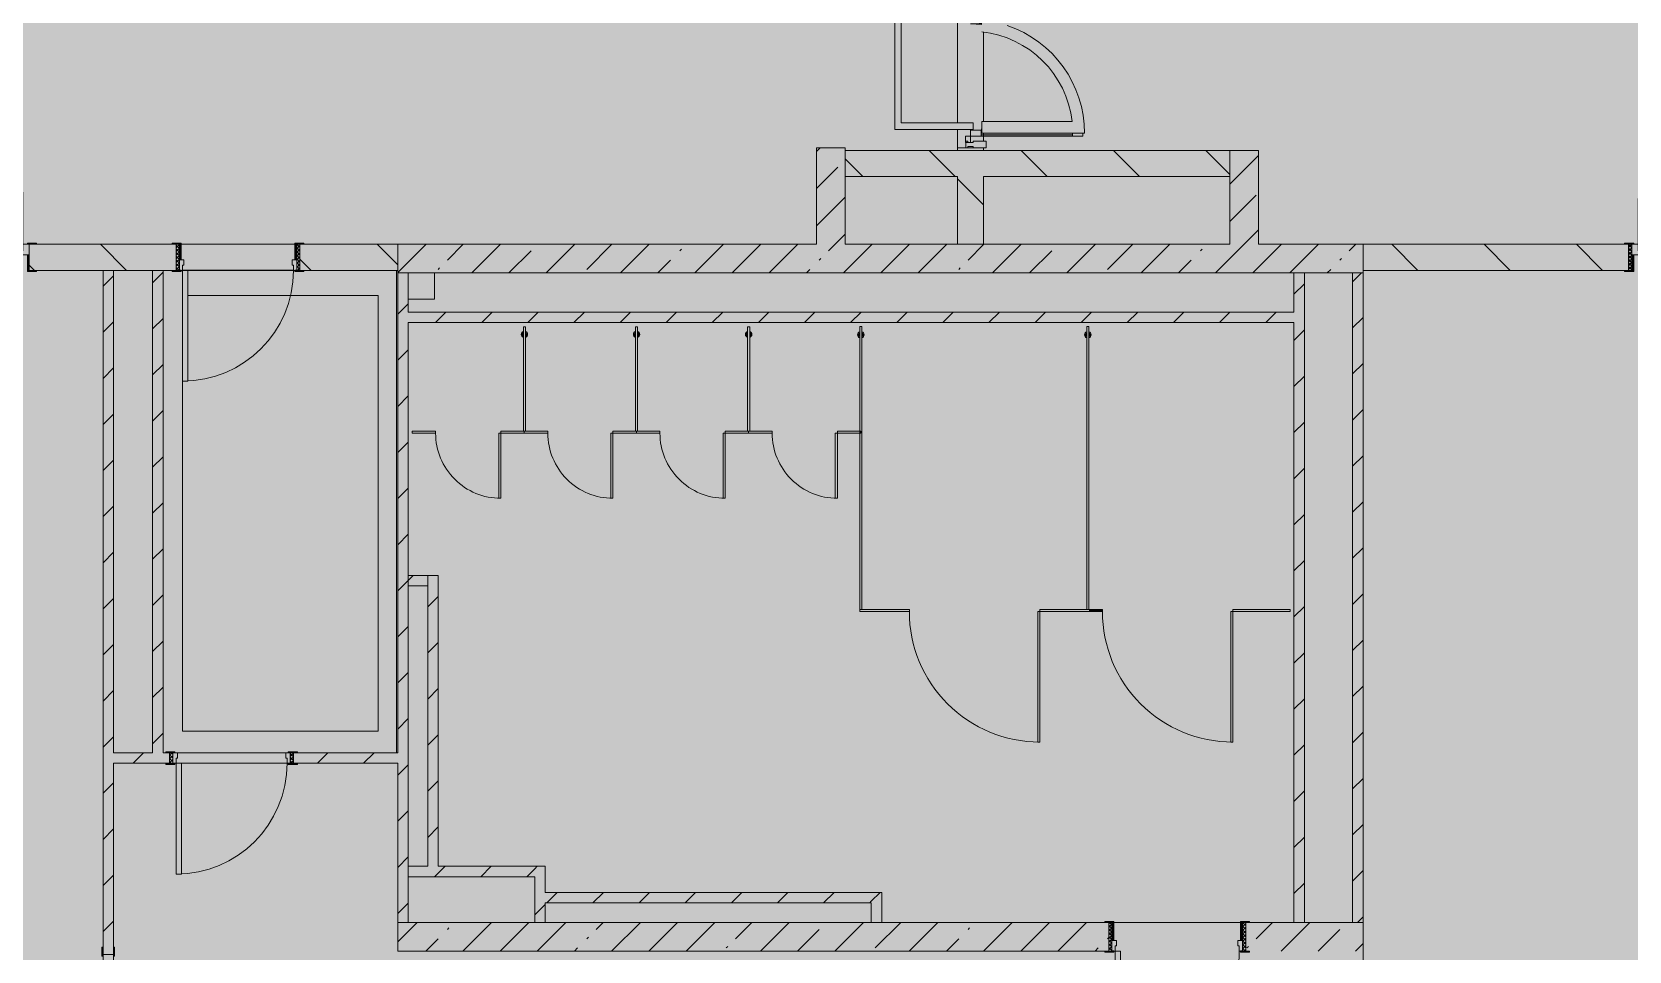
# Model space of a CAD drawing. Header units: millimetres. Extents: x 81094 to 272713, y -8553 to 29000.
# Drawn here: x 237108 to 249352, y 5180 to 12229 of the extents above; entities that cross this region are included whole.
import ezdxf

# ---------------------------------------------------------------- set-up
doc = ezdxf.new("R2010")
doc.units = ezdxf.units.MM
for name, color, linetype, lineweight, true_color in [('A-DETL-2', 7, 'Continuous', 5, 0x737373), ('A-DETL-GENF-2', 7, 'Continuous', 5, 0xe2e2e2), ('A-DETL-GENF-3', 7, 'Continuous', 5, 0xb7b7b7), ('A-DOOR-3', 7, 'Continuous', 5, 0xb7b7b7), ('A-DOOR-4', 7, 'Continuous', 5, 0xe2e2e2), ('A-DOOR-5', 7, 'Continuous', 5, 0xaaaaaa), ('A-DOOR-7', 7, 'Continuous', 5, 0x737373), ('A-DOOR-FRAM-2', 7, 'Continuous', 5, 0xe2e2e2), ('A-DOOR-FRAM-3', 7, 'Continuous', 5, 0xb7b7b7), ('A-DOOR-FRAM-4', 7, 'Continuous', 5, 0xaaaaaa), ('A-FLOR-2', 7, 'Continuous', 5, 0xb7b7b7), ('A-GENM-3', 7, 'Continuous', 5, 0x737373), ('A-GENM-4', 7, 'Continuous', 5, 0xe2ddcd), ('A-GLAZ-CWMG-4', 7, 'Continuous', 5, 0x737373), ('A-WALL-7', 7, 'Continuous', 9, 0x737373), ('I-WALL-4', 7, 'Continuous', 5, 0x737373)]:
    doc.layers.add(name, color=color, linetype=linetype, lineweight=lineweight, true_color=true_color)
doc.layers.add('A-DETL-GENF-1', color=7, linetype='Continuous', lineweight=9, true_color=0xc0c0c0, transparency=0.4)
doc.layers.add('I-WALL-3', color=7, linetype='Continuous', lineweight=5)
pattern_1 = [(45, (145702.92, 0), (-176.7767, 176.7767), [])]
pattern_2 = [(45, (145702.9, 0), (-285.1231, 285.1231), []), (45, (145988.04, 0), (-285.1231, 285.1231), [504.031, -100.806, 16.764, -84.042])]
pattern_3 = [(135, (145702.9, 0), (-353.5534, -353.5534), [])]

# ---------------------------------------------------------------- blocks, each defined once
blk = doc.blocks.new('110_Дверь_СКБ_1Ст_Внутренняя1 - Д-7а_л__950x2100h_Туалет-V104-2_7_3_птичка')
at = {"layer": 'A-DOOR-4'}
h = blk.add_hatch(color=256, dxfattribs=at)
h.paths.add_polyline_path([(487.5, 110), (487.5, 70), (477.5, 70), (477.5, 30), (512.5, 30), (512.5, 110)])
h.paths.add_polyline_path([(-462.5, 110), (-487.5, 110), (-487.5, 30), (-452.5, 30), (-452.5, 70), (-462.5, 70)])
at = {"layer": 'A-DOOR-5'}
h = blk.add_hatch(dxfattribs=at)
h.set_pattern_fill('FP_126', color=256, style=0, pattern_type=2)
h.set_pattern_definition([(135, (1776.41, 174.685), (-14.14214, -14.14214), []), (225, (1776.41, 174.685), (14.14214, -14.14214), [])])
h.paths.add_polyline_path([(537.5, 110), (512.5, 110), (512.5, -110), (537.5, -110)])
at = {"layer": 'A-DOOR-FRAM-2'}
for points in [[(447.5, 1060), (447.5, 110), (487.5, 110), (487.5, 1060)], [(-542.5, 118), (-542.5, 110), (-472.5, 110), (-472.5, 118)], [(-472.5, 30), (-487.5, 30), (-487.5, -110), (-472.5, -110)], [(567.5, 118), (497.5, 118), (497.5, 110), (567.5, 110)], [(512.5, 30), (497.5, 30), (497.5, -110), (512.5, -110)], [(-542.5, -110), (-542.5, -118), (-472.5, -118), (-472.5, -110)], [(567.5, -110), (497.5, -110), (497.5, -118), (567.5, -118)]]:
    blk.add_hatch(color=256, dxfattribs=at).paths.add_polyline_path(points)
at = {"layer": 'A-DOOR-FRAM-4'}
h = blk.add_hatch(dxfattribs=at)
h.set_pattern_fill('FP_127', color=256, style=0, pattern_type=2)
h.set_pattern_definition([(45, (-346.384, 174.685), (-14.1421, 14.1421), []), (135, (-346.384, 174.685), (-14.1421, -14.1421), [])])
h.paths.add_polyline_path([(-487.5, 110), (-512.5, 110), (-512.5, -110), (-487.5, -110)])
at = {"layer": 'A-DOOR-3'}
for p, q in [((487.5, 1060), (447.5, 1060)), ((447.5, 1060), (447.5, 110)), ((487.5, 110), (487.5, 1060)), ((447.5, 110), (487.5, 110))]:
    blk.add_line(p, q, dxfattribs=at)
blk.add_arc((487.5, 110), 950, 90, 180, dxfattribs=at)
at = {"layer": 'A-DOOR-FRAM-3'}
for p, q in [((-472.5, 118), (-542.5, 118)), ((-542.5, 118), (-542.5, 110)), ((-542.5, 110), (-472.5, 110)), ((-487.5, 110), (-512.5, 110)), ((-512.5, 110), (-512.5, -110)), ((-462.5, 110), (-487.5, 110)), ((-487.5, 110), (-487.5, 30)), ((-487.5, -110), (-487.5, 110)), ((-472.5, 110), (-487.5, 110)), ((-487.5, 110), (-487.5, 109)), ((-487.5, 109), (-472.5, 109)), ((-487.5, 30), (-452.5, 30)), ((-472.5, 30), (-487.5, 30)), ((-487.5, 30), (-487.5, -110)), ((-472.5, 110), (-472.5, 118)), ((-472.5, 109), (-472.5, 110)), ((-472.5, -110), (-472.5, 30)), ((-462.5, 70), (-462.5, 110)), ((-452.5, 70), (-462.5, 70)), ((-452.5, 30), (-452.5, 70)), ((487.5, 70), (477.5, 70)), ((477.5, 70), (477.5, 30)), ((477.5, 30), (512.5, 30)), ((487.5, 110), (487.5, 70)), ((512.5, 110), (487.5, 110)), ((567.5, 118), (497.5, 118)), ((497.5, 118), (497.5, 110)), ((512.5, 110), (497.5, 110)), ((497.5, 110), (497.5, 109)), ((497.5, 110), (567.5, 110)), ((497.5, 109), (512.5, 109)), ((512.5, 30), (497.5, 30)), ((497.5, 30), (497.5, -110)), ((512.5, 30), (512.5, 110)), ((537.5, 110), (512.5, 110)), ((512.5, 110), (512.5, -110)), ((512.5, 109), (512.5, 110)), ((512.5, -110), (512.5, 30)), ((537.5, -110), (537.5, 110)), ((567.5, 110), (567.5, 118)), ((-472.5, -110), (-542.5, -110)), ((-542.5, -110), (-542.5, -118)), ((-542.5, -118), (-472.5, -118)), ((-512.5, -110), (-487.5, -110)), ((-487.5, -110), (-472.5, -110)), ((-472.5, -118), (-472.5, -110)), ((497.5, -110), (512.5, -110)), ((567.5, -110), (497.5, -110)), ((497.5, -110), (497.5, -118)), ((497.5, -118), (567.5, -118)), ((512.5, -110), (537.5, -110)), ((567.5, -118), (567.5, -110))]:
    blk.add_line(p, q, dxfattribs=at)
blk = doc.blocks.new('110_Дверь_СКБ_2Ст - Д-5_п_ Из игровой в коридор-32215844-2_7_3_птичка')
at = {"layer": 'A-DOOR-4'}
for points in [[(-638, 40), (-588, 40), (-588, 940), (-638, 940)], [(612, 440), (612, 40), (662, 40), (662, 440)]]:
    blk.add_hatch(color=256, dxfattribs=at).paths.add_polyline_path(points)
h = blk.add_hatch(color=256, dxfattribs=at)
h.paths.add_polyline_path([(-688, 40), (-688, -40), (-628, -40), (-628, -10), (-638, -10), (-638, 40)])
h.paths.add_polyline_path([(652, -40), (712, -40), (712, 40), (662, 40), (662, -10), (652, -10)])
at = {"layer": 'A-DOOR-FRAM-2'}
for points in [[(-742, 40), (-672, 40), (-672, 48), (-742, 48)], [(698, 40), (768, 40), (768, 48), (698, 48)], [(-742, -48), (-672, -48), (-672, -40), (-742, -40)], [(698, -48), (768, -48), (768, -40), (698, -40)]]:
    blk.add_hatch(color=256, dxfattribs=at).paths.add_polyline_path(points)
at = {"layer": 'A-DOOR-3'}
for p, q in [((-638, 940), (-638, 40)), ((-588, 940), (-638, 940)), ((-588, 40), (-588, 940)), ((662, 440), (612, 440)), ((612, 440), (612, 40)), ((662, 40), (662, 440)), ((-638, 40), (-588, 40)), ((612, 40), (662, 40))]:
    blk.add_line(p, q, dxfattribs=at)
for centre, radius, start, end in [((-638, 40), 900, 0, 90), ((662, 40), 400, 90, 180)]:
    blk.add_arc(centre, radius, start, end, dxfattribs=at)
at = {"layer": 'A-DOOR-FRAM-3'}
for p, q in [((-672, 48), (-742, 48)), ((-742, 48), (-742, 40)), ((-742, 40), (-672, 40)), ((-638, 40), (-688, 40)), ((-688, 40), (-688, -40)), ((-672, 40), (-672, 48)), ((-638, -10), (-638, 40)), ((662, 40), (662, -10)), ((712, 40), (662, 40)), ((768, 48), (698, 48)), ((698, 48), (698, 40)), ((698, 40), (768, 40)), ((712, -40), (712, 40)), ((768, 40), (768, 48)), ((-672, -40), (-742, -40)), ((-742, -40), (-742, -48)), ((-742, -48), (-672, -48)), ((-688, -40), (-628, -40)), ((-672, -39), (-688, -39)), ((-688, -39), (-688, -40)), ((-688, -40), (-672, -40)), ((-672, -40), (-672, -39)), ((-672, -48), (-672, -40)), ((-628, -10), (-638, -10)), ((-628, -40), (-628, -10)), ((662, -10), (652, -10)), ((652, -10), (652, -40)), ((652, -40), (712, -40)), ((712, -39), (698, -39)), ((698, -39), (698, -40)), ((698, -40), (712, -40)), ((768, -40), (698, -40)), ((698, -40), (698, -48)), ((698, -48), (768, -48)), ((712, -40), (712, -39)), ((768, -48), (768, -40))]:
    blk.add_line(p, q, dxfattribs=at)
blk = doc.blocks.new('110_Дверь_СКБ_2Ст - Д-2а_п_ Из коридора на лестницу-32215207-2_7_3_птичка')
at = {"layer": 'A-DOOR-4'}
for points in [[(-588, 100), (-588, 1000), (-638, 1000), (-638, 100)], [(662, 100), (662, 500), (612, 500), (612, 100)], [(712, -100), (712, 20), (698, 20), (698, -100)]]:
    blk.add_hatch(color=256, dxfattribs=at).paths.add_polyline_path(points)
h = blk.add_hatch(color=256, dxfattribs=at)
h.paths.add_polyline_path([(652, 20), (712, 20), (712, 100), (662, 100), (662, 50), (652, 50)])
h.paths.add_polyline_path([(-688, 20), (-628, 20), (-628, 50), (-638, 50), (-638, 100), (-688, 100)])
at = {"layer": 'A-DOOR-FRAM-2'}
for points in [[(-672, 100), (-672, 108), (-742, 108), (-742, 100)], [(-672, -100), (-672, 20), (-688, 20), (-688, -100)], [(768, 100), (768, 108), (698, 108), (698, 100)], [(-672, -108), (-672, -100), (-742, -100), (-742, -108)], [(768, -108), (768, -100), (698, -100), (698, -108)]]:
    blk.add_hatch(color=256, dxfattribs=at).paths.add_polyline_path(points)
at = {"layer": 'A-DOOR-3'}
for p, q in [((-638, 1000), (-638, 100)), ((-588, 1000), (-638, 1000)), ((-588, 100), (-588, 1000)), ((662, 500), (612, 500)), ((612, 500), (612, 100)), ((662, 100), (662, 500)), ((-638, 100), (-588, 100)), ((612, 100), (662, 100))]:
    blk.add_line(p, q, dxfattribs=at)
for centre, radius, start, end in [((-638, 100), 900, 0, 90), ((662, 100), 400, 90, 180)]:
    blk.add_arc(centre, radius, start, end, dxfattribs=at)
at = {"layer": 'A-DOOR-FRAM-3'}
for p, q in [((-672, 108), (-742, 108)), ((-742, 108), (-742, 100)), ((-742, 100), (-672, 100)), ((-638, 100), (-688, 100)), ((-688, 100), (-688, 20)), ((-688, 20), (-628, 20)), ((-672, 20), (-688, 20)), ((-688, 20), (-688, -100)), ((-672, 100), (-672, 108)), ((-672, -100), (-672, 20)), ((-638, 50), (-638, 100)), ((-628, 50), (-638, 50)), ((-628, 20), (-628, 50)), ((662, 50), (652, 50)), ((652, 50), (652, 20)), ((652, 20), (712, 20)), ((662, 100), (662, 50)), ((712, 100), (662, 100)), ((768, 108), (698, 108)), ((698, 108), (698, 100)), ((698, 100), (768, 100)), ((712, 20), (698, 20)), ((698, 20), (698, -100)), ((712, 20), (712, 100)), ((712, -100), (712, 20)), ((768, 100), (768, 108)), ((-672, -100), (-742, -100)), ((-742, -100), (-742, -108)), ((-742, -108), (-672, -108)), ((-688, -100), (-672, -100)), ((-672, -108), (-672, -100)), ((698, -100), (712, -100)), ((768, -100), (698, -100)), ((698, -100), (698, -108)), ((698, -108), (768, -108)), ((768, -108), (768, -100))]:
    blk.add_line(p, q, dxfattribs=at)
blk = doc.blocks.new('110_Дверь_СКБ_1Ст_Внутренняя1 - Д-8 950x2100h_охрана-V107-2_7_3_птичка')
at = {"layer": 'A-DOOR-4'}
h = blk.add_hatch(color=256, dxfattribs=at)
h.paths.add_polyline_path([(437.5, 100), (437.5, 60), (427.5, 60), (427.5, 20), (462.5, 20), (461.2, 100)])
h.paths.add_polyline_path([(-437.5, 100), (-437.5, 20), (-402.5, 20), (-402.5, 60), (-412.5, 60), (-412.5, 100)])
at = {"layer": 'A-DOOR-5'}
h = blk.add_hatch(dxfattribs=at)
h.set_pattern_fill('FP_90', color=256, style=0, pattern_type=2)
h.set_pattern_definition([(135, (1826.41, 164.685), (-14.14214, -14.14214), []), (225, (1826.41, 164.685), (14.14214, -14.14214), [])])
h.paths.add_polyline_path([(487.5, 100), (462.5, 100), (462.5, -100), (487.5, -100)])
at = {"layer": 'A-DOOR-FRAM-2'}
for points in [[(397.5, 950), (397.5, 100), (437.5, 100), (437.5, 950)], [(-422.5, 108), (-492.5, 108), (-492.5, 100), (-422.5, 100)], [(-422.5, 20), (-437.5, 20), (-437.5, -100), (-422.5, -100)], [(461.2, 108), (447.5, 108), (447.5, 100), (517.5, 100), (517.5, 108)], [(461.2, 20), (447.5, 20), (447.5, -100), (462.5, -100), (462.5, 20)], [(-422.5, -100), (-492.5, -100), (-492.5, -108), (-422.5, -108)], [(517.5, -100), (447.5, -100), (447.5, -108), (517.5, -108)]]:
    blk.add_hatch(color=256, dxfattribs=at).paths.add_polyline_path(points)
at = {"layer": 'A-DOOR-FRAM-4'}
h = blk.add_hatch(dxfattribs=at)
h.set_pattern_fill('FP_91', color=256, style=0, pattern_type=2)
h.set_pattern_definition([(45, (-296.384, 164.685), (-14.1421, 14.1421), []), (135, (-296.384, 164.685), (-14.1421, -14.1421), [])])
h.paths.add_polyline_path([(-437.5, 100), (-462.5, 100), (-462.5, -100), (-437.5, -100)])
at = {"layer": 'A-DOOR-3'}
for p, q in [((437.5, 950), (397.5, 950)), ((397.5, 950), (397.5, 100)), ((437.5, 100), (437.5, 950)), ((397.5, 100), (437.5, 100))]:
    blk.add_line(p, q, dxfattribs=at)
blk.add_arc((437.5, 100), 850, 90, 180, dxfattribs=at)
at = {"layer": 'A-DOOR-FRAM-3'}
for p, q in [((-422.5, 108), (-492.5, 108)), ((-492.5, 108), (-492.5, 100)), ((-492.5, 100), (-422.5, 100)), ((-437.5, 100), (-462.5, 100)), ((-462.5, 100), (-462.5, -100)), ((-412.5, 100), (-437.5, 100)), ((-437.5, 100), (-437.5, 20)), ((-437.5, -100), (-437.5, 100)), ((-422.5, 100), (-437.5, 100)), ((-437.5, 100), (-437.5, 99)), ((-437.5, 99), (-422.5, 99)), ((-437.5, 20), (-402.5, 20)), ((-422.5, 20), (-437.5, 20)), ((-437.5, 20), (-437.5, -100)), ((-422.5, 100), (-422.5, 108)), ((-422.5, 99), (-422.5, 100)), ((-422.5, -100), (-422.5, 20)), ((-412.5, 60), (-412.5, 100)), ((-402.5, 60), (-412.5, 60)), ((-402.5, 20), (-402.5, 60)), ((437.5, 60), (427.5, 60)), ((427.5, 60), (427.5, 20)), ((427.5, 20), (462.5, 20)), ((437.5, 100), (437.5, 60)), ((462.5, 100), (437.5, 100)), ((517.5, 108), (447.5, 108)), ((447.5, 108), (447.5, 100)), ((462.5, 100), (447.5, 100)), ((447.5, 100), (447.5, 99)), ((447.5, 100), (517.5, 100)), ((447.5, 99), (462.5, 99)), ((462.5, 20), (447.5, 20)), ((447.5, 20), (447.5, -100)), ((462.5, 20), (462.5, 100)), ((487.5, 100), (462.5, 100)), ((462.5, 100), (462.5, -100)), ((462.5, 99), (462.5, 100)), ((462.5, -100), (462.5, 20)), ((487.5, -100), (487.5, 100)), ((517.5, 100), (517.5, 108)), ((-422.5, -100), (-492.5, -100)), ((-492.5, -100), (-492.5, -108)), ((-492.5, -108), (-422.5, -108)), ((-462.5, -100), (-437.5, -100)), ((-437.5, -100), (-422.5, -100)), ((-422.5, -108), (-422.5, -100)), ((447.5, -100), (462.5, -100)), ((517.5, -100), (447.5, -100)), ((447.5, -100), (447.5, -108)), ((447.5, -108), (517.5, -108)), ((462.5, -100), (487.5, -100)), ((517.5, -108), (517.5, -100))]:
    blk.add_line(p, q, dxfattribs=at)
blk = doc.blocks.new('110_Дверь_СКБ_1Ст_Внутренняя1 - Д-8 950x2100h_охрана-V108-2_7_3_птичка')
at = {"layer": 'A-DOOR-4'}
h = blk.add_hatch(color=256, dxfattribs=at)
h.paths.add_polyline_path([(437, 40), (437, 0), (427, 0), (427, -40), (462, -40), (462, 40)])
h.paths.add_polyline_path([(-413, 40), (-438, 40), (-438, -40), (-403, -40), (-403, 0), (-413, 0)])
at = {"layer": 'A-DOOR-5'}
h = blk.add_hatch(dxfattribs=at)
h.set_pattern_fill('FP_130', color=256, style=0, pattern_type=2)
h.set_pattern_definition([(135, (1826.41, 104.685), (-14.14214, -14.14214), []), (225, (1826.41, 104.685), (14.14214, -14.14214), [])])
h.paths.add_polyline_path([(487, 40), (462, 40), (462, -40), (487, -40)])
at = {"layer": 'A-DOOR-FRAM-2'}
for points in [[(437, 890), (397, 890), (397, 40), (437, 40), (437, 67)], [(-493, 48), (-493, 40), (-423, 40), (-423, 48)], [(517, 48), (447, 48), (447, 40), (517, 40)], [(-423, -40), (-493, -40), (-493, -48), (-423, -48)], [(447, -40), (447, -48), (517, -48), (517, -40)]]:
    blk.add_hatch(color=256, dxfattribs=at).paths.add_polyline_path(points)
at = {"layer": 'A-DOOR-FRAM-4'}
h = blk.add_hatch(dxfattribs=at)
h.set_pattern_fill('FP_131', color=256, style=0, pattern_type=2)
h.set_pattern_definition([(45, (-296.384, 104.685), (-14.1421, 14.1421), []), (135, (-296.384, 104.685), (-14.1421, -14.1421), [])])
h.paths.add_polyline_path([(-438, 40), (-463, 40), (-463, -40), (-438, -40)])
at = {"layer": 'A-DOOR-3'}
for p, q in [((437, 890), (397, 890)), ((397, 890), (397, 40)), ((437, 40), (437, 890)), ((397, 40), (437, 40))]:
    blk.add_line(p, q, dxfattribs=at)
blk.add_arc((437, 40), 850, 90, 180, dxfattribs=at)
at = {"layer": 'A-DOOR-FRAM-3'}
for p, q in [((-423, 48), (-493, 48)), ((-493, 48), (-493, 40)), ((-493, 40), (-423, 40)), ((-438, 40), (-463, 40)), ((-463, 40), (-463, -40)), ((-413, 40), (-438, 40)), ((-438, 40), (-438, -40)), ((-438, -40), (-438, 40)), ((-423, 40), (-438, 40)), ((-438, 40), (-438, 39)), ((-438, 39), (-423, 39)), ((-423, 40), (-423, 48)), ((-423, 39), (-423, 40)), ((-413, 0), (-413, 40)), ((-403, 0), (-413, 0)), ((-403, -40), (-403, 0)), ((437, 0), (427, 0)), ((427, 0), (427, -40)), ((437, 40), (437, 0)), ((462, 40), (437, 40)), ((517, 48), (447, 48)), ((447, 48), (447, 40)), ((462, 40), (447, 40)), ((447, 40), (447, 39)), ((447, 40), (517, 40)), ((447, 39), (462, 39)), ((462, -40), (462, 40)), ((487, 40), (462, 40)), ((462, 40), (462, -40)), ((462, 39), (462, 40)), ((487, -40), (487, 40)), ((517, 40), (517, 48)), ((-423, -40), (-493, -40)), ((-493, -40), (-493, -48)), ((-493, -48), (-423, -48)), ((-463, -40), (-438, -40)), ((-423, -39), (-438, -39)), ((-438, -39), (-438, -40)), ((-438, -40), (-403, -40)), ((-438, -40), (-423, -40)), ((-423, -40), (-423, -39)), ((-423, -48), (-423, -40)), ((427, -40), (462, -40)), ((462, -39), (447, -39)), ((447, -39), (447, -40)), ((447, -40), (462, -40)), ((517, -40), (447, -40)), ((447, -40), (447, -48)), ((447, -48), (517, -48)), ((462, -40), (462, -39)), ((462, -40), (487, -40)), ((517, -48), (517, -40))]:
    blk.add_line(p, q, dxfattribs=at)
blk = doc.blocks.new('110_Дверь_СКБ_2Ст - Д-6_л__ ДОО_Дв_1450x2100h_Дверь из раздевальной в коридор-V109-2_7_3_птичка')
at = {"layer": 'A-DOOR-4'}
for points in [[(662.5, 100), (662.5, 1050), (612.5, 1050), (612.5, 100)], [(-587.5, 100), (-587.5, 450), (-637.5, 450), (-637.5, 100)]]:
    blk.add_hatch(color=256, dxfattribs=at).paths.add_polyline_path(points)
h = blk.add_hatch(color=256, dxfattribs=at)
h.paths.add_polyline_path([(652.5, 20), (712.5, 20), (712.5, 100), (662.5, 100), (662.5, 50), (652.5, 50)])
h.paths.add_polyline_path([(-687.5, 20), (-627.5, 20), (-627.5, 50), (-637.5, 50), (-637.5, 100), (-687.5, 100)])
at = {"layer": 'A-DOOR-5'}
h = blk.add_hatch(dxfattribs=at)
h.set_pattern_fill('FP_96', color=256, style=0, pattern_type=2)
h.set_pattern_definition([(135, (1576.41, 164.685), (-14.14214, -14.14214), []), (225, (1576.41, 164.685), (14.14214, -14.14214), [])])
h.paths.add_polyline_path([(737.5, -100), (737.5, 100), (712.5, 100), (712.5, -100)])
at = {"layer": 'A-DOOR-FRAM-2'}
for points in [[(-672.5, 100), (-672.5, 108), (-742.5, 108), (-742.5, 100), (-691, 100)], [(-672.5, -100), (-672.5, 20), (-687.5, 20), (-687.5, -100)], [(767.5, 100), (767.5, 108), (697.5, 108), (697.5, 100)], [(712.5, -100), (712.5, 20), (697.5, 20), (697.5, -100)], [(-742.5, -108), (-672.5, -108), (-672.5, -100), (-742.5, -100)], [(767.5, -108), (767.5, -100), (697.5, -100), (697.5, -108)]]:
    blk.add_hatch(color=256, dxfattribs=at).paths.add_polyline_path(points)
at = {"layer": 'A-DOOR-FRAM-4'}
h = blk.add_hatch(dxfattribs=at)
h.set_pattern_fill('FP_97', color=256, style=0, pattern_type=2)
h.set_pattern_definition([(45, (-546.384, 164.685), (-14.1421, 14.1421), []), (135, (-546.384, 164.685), (-14.1421, -14.1421), [])])
h.paths.add_polyline_path([(-687.5, -100), (-691, 100), (-712.5, 100), (-712.5, -100), (-691, -100)])
at = {"layer": 'A-DOOR-3'}
for p, q in [((662.5, 1050), (612.5, 1050)), ((612.5, 1050), (612.5, 100)), ((662.5, 100), (662.5, 1050)), ((-637.5, 450), (-637.5, 100)), ((-587.5, 450), (-637.5, 450)), ((-587.5, 100), (-587.5, 450)), ((-637.5, 100), (-587.5, 100)), ((612.5, 100), (662.5, 100))]:
    blk.add_line(p, q, dxfattribs=at)
for centre, radius, start, end in [((662.5, 100), 950, 90, 180), ((-637.5, 100), 350, 360, 90)]:
    blk.add_arc(centre, radius, start, end, dxfattribs=at)
at = {"layer": 'A-DOOR-FRAM-3'}
for p, q in [((-672.5, 108), (-742.5, 108)), ((-742.5, 108), (-742.5, 100)), ((-742.5, 100), (-672.5, 100)), ((-687.5, 100), (-712.5, 100)), ((-712.5, 100), (-712.5, -100)), ((-637.5, 100), (-687.5, 100)), ((-687.5, 100), (-687.5, 20)), ((-687.5, -100), (-687.5, 100)), ((-687.5, 20), (-627.5, 20)), ((-672.5, 20), (-687.5, 20)), ((-687.5, 20), (-687.5, -100)), ((-672.5, 100), (-672.5, 108)), ((-672.5, -100), (-672.5, 20)), ((-637.5, 50), (-637.5, 100)), ((-627.5, 50), (-637.5, 50)), ((-627.5, 20), (-627.5, 50)), ((662.5, 50), (652.5, 50)), ((652.5, 50), (652.5, 20)), ((652.5, 20), (712.5, 20)), ((662.5, 100), (662.5, 50)), ((712.5, 100), (662.5, 100)), ((767.5, 108), (697.5, 108)), ((697.5, 108), (697.5, 100)), ((697.5, 100), (767.5, 100)), ((712.5, 20), (697.5, 20)), ((697.5, 20), (697.5, -100)), ((712.5, 20), (712.5, 100)), ((737.5, 100), (712.5, 100)), ((712.5, 100), (712.5, -100)), ((712.5, -100), (712.5, 20)), ((737.5, -100), (737.5, 100)), ((767.5, 100), (767.5, 108)), ((-672.5, -100), (-742.5, -100)), ((-742.5, -100), (-742.5, -108)), ((-742.5, -108), (-672.5, -108)), ((-712.5, -100), (-687.5, -100)), ((-687.5, -100), (-672.5, -100)), ((-672.5, -108), (-672.5, -100)), ((697.5, -100), (712.5, -100)), ((767.5, -100), (697.5, -100)), ((697.5, -100), (697.5, -108)), ((697.5, -108), (767.5, -108)), ((712.5, -100), (737.5, -100)), ((767.5, -108), (767.5, -100))]:
    blk.add_line(p, q, dxfattribs=at)
blk = doc.blocks.new('131_Сантехническая перегородка 7 - СП-1-V184-2_7_3_птичка')
at = {"layer": 'A-GENM-4'}
blk.add_hatch(color=256, dxfattribs=at).paths.add_polyline_path([(2166, 8), (-4, 8), (-4, -8), (2166, -8)])
at = {"layer": 'A-GENM-3'}
for p, q in [((2166, 8), (-4, 8)), ((-4, 8), (-4, -8)), ((2166, -8), (2166, 8)), ((-4, -8), (2166, -8))]:
    blk.add_line(p, q, dxfattribs=at)
at = {"layer": 'A-GENM-3', "flags": 128}
for points in [[(71, 8), (71, 9), (71, 9), (70, 9), (70, 10), (70, 10), (69, 11), (69, 11), (68, 12), (68, 12), (67, 12), (67, 13), (66, 13), (66, 13), (65, 14), (65, 14), (64, 14), (64, 14), (63, 14), (62, 15), (62, 15), (61, 15), (61, 15), (60, 15), (59, 15), (59, 15), (58, 15), (58, 15), (57, 15), (56, 15), (56, 15), (55, 15), (55, 15), (54, 14), (54, 14), (53, 14), (52, 14), (52, 13), (51, 13), (51, 13), (50, 13), (50, 12), (49, 12), (49, 11), (48, 11), (48, 11), (48, 10), (47, 10), (47, 9), (46, 9), (46, 8), (46, 8)], [(46, -8), (46, -9), (47, -9), (47, -9), (47, -10), (48, -10), (48, -11), (49, -11), (49, -12), (50, -12), (50, -12), (51, -13), (51, -13), (52, -13), (52, -14), (53, -14), (53, -14), (54, -14), (54, -14), (55, -15), (56, -15), (56, -15), (57, -15), (57, -15), (58, -15), (59, -15), (59, -15), (60, -15), (60, -15), (61, -15), (62, -15), (62, -15), (63, -15), (63, -14), (64, -14), (64, -14), (65, -14), (66, -13), (66, -13), (67, -13), (67, -13), (68, -12), (68, -12), (69, -11), (69, -11), (69, -11), (70, -10), (70, -10), (71, -9), (71, -9), (71, -8), (71, -8)]]:
    blk.add_lwpolyline(points, dxfattribs=at)
at = {"layer": 'A-GENM-3'}
for radius, start, end in [(24.6, 19.9113, 160.0887), (17.6, 45, 135), (17.6, 45, 135), (15.1, 45, 135), (24.6, 199.9113, 340.0887), (17.6, 225, 315), (17.6, 225, 315), (15.1, 225, 315)]:
    blk.add_arc((59, 0), radius, start, end, dxfattribs=at)
blk = doc.blocks.new('131_Сантехническая перегородка 6 - СП-1-V185-2_7_3_птичка')
at = {"layer": 'A-GENM-4'}
blk.add_hatch(color=256, dxfattribs=at).paths.add_polyline_path([(800, 8), (0, 8), (0, -8), (800, -8)])
at = {"layer": 'A-GENM-3'}
for p, q in [((800, 8), (0, 8)), ((0, 8), (0, -8)), ((800, -8), (800, 8)), ((0, -8), (800, -8))]:
    blk.add_line(p, q, dxfattribs=at)
at = {"layer": 'A-GENM-3', "flags": 128}
for points in [[(71, 8), (71, 9), (71, 9), (70, 9), (70, 10), (70, 10), (69, 11), (69, 11), (68, 12), (68, 12), (67, 12), (67, 13), (66, 13), (66, 13), (65, 14), (65, 14), (64, 14), (64, 14), (63, 14), (62, 15), (62, 15), (61, 15), (61, 15), (60, 15), (59, 15), (59, 15), (58, 15), (58, 15), (57, 15), (56, 15), (56, 15), (55, 15), (55, 15), (54, 14), (54, 14), (53, 14), (52, 14), (52, 13), (51, 13), (51, 13), (50, 13), (50, 12), (49, 12), (49, 11), (48, 11), (48, 11), (48, 10), (47, 10), (47, 9), (46, 9), (46, 8), (46, 8)], [(46, -8), (46, -9), (47, -9), (47, -9), (47, -10), (48, -10), (48, -11), (49, -11), (49, -12), (50, -12), (50, -12), (51, -13), (51, -13), (52, -13), (52, -14), (53, -14), (53, -14), (54, -14), (54, -14), (55, -15), (56, -15), (56, -15), (57, -15), (57, -15), (58, -15), (59, -15), (59, -15), (60, -15), (60, -15), (61, -15), (62, -15), (62, -15), (63, -15), (63, -14), (64, -14), (64, -14), (65, -14), (66, -13), (66, -13), (67, -13), (67, -13), (68, -12), (68, -12), (69, -11), (69, -11), (69, -11), (70, -10), (70, -10), (71, -9), (71, -9), (71, -8), (71, -8)]]:
    blk.add_lwpolyline(points, dxfattribs=at)
at = {"layer": 'A-GENM-3'}
for radius, start, end in [(24.6, 19.9113, 160.0887), (17.6, 45, 135), (17.6, 45, 135), (15.1, 45, 135), (24.6, 199.9113, 340.0887), (17.6, 225, 315), (17.6, 225, 315), (15.1, 225, 315)]:
    blk.add_arc((59, 0), radius, start, end, dxfattribs=at)
blk = doc.blocks.new('131_Сантехническая перегородка_Дверь МГН - СД-1-V186-2_7_3_птичка')
at = {"layer": 'A-GENM-4'}
for points in [[(-370, 8), (-370, -8), (10, -8), (10, 8)], [(1010, 8), (1010, -8), (1390, -8), (1390, 8)]]:
    blk.add_hatch(color=256, dxfattribs=at).paths.add_polyline_path(points)
at = {"layer": 'A-DOOR-7'}
for p, q in [((10, 1008), (26, 1008)), ((10, 8), (10, 1008)), ((26, 8), (26, 1008)), ((10, 8), (26, 8))]:
    blk.add_line(p, q, dxfattribs=at)
blk.add_arc((10, 8), 1000, 360, 90, dxfattribs=at)
at = {"layer": 'A-GENM-3'}
for p, q in [((10, 8), (-370, 8)), ((-370, 8), (-370, -8)), ((10, -8), (10, 8)), ((1390, 8), (1010, 8)), ((1010, 8), (1010, -8)), ((1390, -8), (1390, 8)), ((-370, -8), (10, -8)), ((1010, -8), (1390, -8))]:
    blk.add_line(p, q, dxfattribs=at)
blk = doc.blocks.new('131_Сантехническая перегородка_Дверь 5 - СД-1-V187-2_7_3_птичка')
at = {"layer": 'A-GENM-4'}
for points in [[(70, 8), (70, -8), (250, -8), (250, 8)], [(750, 8), (750, -8), (930, -8), (930, 8)]]:
    blk.add_hatch(color=256, dxfattribs=at).paths.add_polyline_path(points)
at = {"layer": 'A-DOOR-7'}
for p, q in [((266, 508), (250, 508)), ((250, 8), (250, 508)), ((266, 8), (266, 508)), ((266, 8), (250, 8))]:
    blk.add_line(p, q, dxfattribs=at)
blk.add_arc((250, 8), 500, 360, 90, dxfattribs=at)
at = {"layer": 'A-GENM-3'}
for p, q in [((250, 8), (70, 8)), ((70, 8), (70, -8)), ((250, -8), (250, 8)), ((930, 8), (750, 8)), ((750, 8), (750, -8)), ((930, -8), (930, 8)), ((70, -8), (250, -8)), ((750, -8), (930, -8))]:
    blk.add_line(p, q, dxfattribs=at)
blk = doc.blocks.new('131_Сантехническая перегородка_Дверь МГН 2 - СД-1-V188-2_7_3_птичка')
at = {"layer": 'A-GENM-4'}
for points in [[(10, 8), (-430, 8), (-430, -8), (10, -8)], [(1010, 8), (1010, -8), (1110, -8), (1110, 8)]]:
    blk.add_hatch(color=256, dxfattribs=at).paths.add_polyline_path(points)
at = {"layer": 'A-DOOR-7'}
for p, q in [((10, 1008), (26, 1008)), ((10, 8), (10, 1008)), ((26, 8), (26, 1008)), ((10, 8), (26, 8))]:
    blk.add_line(p, q, dxfattribs=at)
blk.add_arc((10, 8), 1000, 360, 90, dxfattribs=at)
at = {"layer": 'A-GENM-3'}
for p, q in [((10, 8), (-430, 8)), ((-430, 8), (-430, -8)), ((10, -8), (10, 8)), ((1110, 8), (1010, 8)), ((1010, 8), (1010, -8)), ((1110, -8), (1110, 8)), ((-430, -8), (10, -8)), ((1010, -8), (1110, -8))]:
    blk.add_line(p, q, dxfattribs=at)
blk = doc.blocks.new('Дверь_Витражная_остекление_ - ВВ-7 остекление-32349468-2_7_3_птичка')
at = {"layer": 'A-DETL-GENF-2'}
for points in [[(-860, -107), (-860, -880), (-837, -880), (-837, -107), (-815, -107), (-815, -20), (-860, -20)], [(865, -104), (878, -104), (878, -880), (910, -880), (910, -140), (900, -140), (900, -40), (910, -40), (910, -20), (865, -20)]]:
    blk.add_hatch(color=256, dxfattribs=at).paths.add_polyline_path(points)
at = {"layer": 'A-DETL-GENF-3'}
for p, q in [((-815, -20), (-860, -20)), ((-860, -880), (-860, -20)), ((-815, -20), (-860, -20)), ((-860, -20), (-860, -880)), ((-860, -100), (-815, -100)), ((-850, -800), (-850, -100)), ((-815, -107), (-815, -20)), ((-815, -107), (-815, -20)), ((-806, -107), (-806, -100)), ((865, -104), (865, -20)), ((865, -20), (865, -104)), ((900, -100), (865, -100)), ((900, -800), (900, -140)), ((910, -880), (910, -140)), ((910, -880), (910, -140)), ((-860, -800), (-837, -800)), ((910, -800), (878, -800)), ((-860, -880), (-837, -880)), ((-860, -880), (-837, -880)), ((910, -880), (878, -880)), ((878, -880), (910, -880))]:
    blk.add_line(p, q, dxfattribs=at)
at = {"layer": 'A-DOOR-3'}
for p, q in [((-910, 20), (-860, 20)), ((-910, -20), (-910, 20)), ((-860, 20), (-860, -20)), ((860, 20), (910, 20)), ((860, -20), (860, 20)), ((910, 20), (910, -20)), ((-860, -20), (-910, -20)), ((-860, -880), (-860, -20)), ((910, -20), (860, -20)), ((860, -104), (860, -39))]:
    blk.add_line(p, q, dxfattribs=at)
for centre, start, end in [((-860, -20), 354.2215, 0), ((860, -20), 180, 185.7785), ((-860, -20), 270, 271.5473)]:
    blk.add_arc(centre, 860, start, end, dxfattribs=at)
blk = doc.blocks.new('Прямоугольный импост - Импост структурный с накладкой - 160мм Темный-32310142-2_7_3_птичка')
at = {"layer": 'A-GLAZ-CWMG-4'}
for p, q in [((-50, 0), (-50, 17)), ((-50, 17), (0, 17)), ((-40, 0), (-50, 0)), ((-40, -40), (-40, 0)), ((0, 0), (-10, 0)), ((-10, 0), (-10, -40)), ((0, 17), (0, 0)), ((-50, -140), (-50, -40)), ((-50, -40), (-40, -40)), ((-10, -40), (0, -40)), ((0, -40), (0, -140)), ((0, -140), (-50, -140))]:
    blk.add_line(p, q, dxfattribs=at)

msp = doc.modelspace()

# ---------------------------------------------------------------- hatches: boundary and pattern name
at = {"layer": 'A-DETL-GENF-1'}
msp.add_hatch(color=256, dxfattribs=at).paths.add_polyline_path([(267919.9, -258), (270940.9, -258), (270940.9, 21558), (239010.9, 21558), (239010.9, 27348), (230562.9, 27348), (230562.9, 5750), (234904.9, 5750), (234904.9, -258), (266992.3, -258)])
at = {"layer": 'I-WALL-3'}
h = msp.add_hatch(dxfattribs=at)
h.set_pattern_fill('FP_85', color=256, style=0, pattern_type=2)
h.set_pattern_definition(pattern_2)
h.paths.add_polyline_path([(243341.9, 10600), (243341.9, 11340), (243121.9, 11340), (243121.9, 10600)])
h = msp.add_hatch(dxfattribs=at)
h.set_pattern_fill('FP_88', color=256, style=0, pattern_type=2)
h.set_pattern_definition(pattern_3)
h.paths.add_polyline_path([(246291.9, 11120), (246291.9, 11320), (243341.9, 11320), (243341.9, 11120), (244731.9, 11120)])
h = msp.add_hatch(dxfattribs=at)
h.set_pattern_fill('FP_85', color=256, style=0, pattern_type=2)
h.set_pattern_definition(pattern_2)
h.paths.add_polyline_path([(246511.9, 10600), (246511.9, 11320), (246291.9, 11320), (246291.9, 10600)])
h = msp.add_hatch(dxfattribs=at)
h.set_pattern_fill('FP_88', color=256, style=0, pattern_type=2)
h.set_pattern_definition(pattern_3)
h.paths.add_polyline_path([(244402.9, 10600), (244402.9, 11120), (244202.9, 11120), (244202.9, 10600)])
h = msp.add_hatch(dxfattribs=at)
h.set_pattern_fill('FP_88', color=256, style=0, pattern_type=2)
h.set_pattern_definition(pattern_3)
h.paths.add_polyline_path([(235312.9, 10400), (235687.9, 10400), (235687.9, 10600), (235312.9, 10600)])
h.paths.add_polyline_path([(239912.9, 10400), (239912.9, 10600), (239162.9, 10600), (239166.7, 10400), (239192.9, 10400)])
h.paths.add_polyline_path([(238182.9, 10400), (238212.9, 10400), (238212.9, 10600), (237087.9, 10600), (237087.9, 10400), (238112.9, 10400)])
h = msp.add_hatch(dxfattribs=at)
h.set_pattern_fill('FP_85', color=256, style=0, pattern_type=2)
h.set_pattern_definition(pattern_2)
h.paths.add_polyline_path([(247312.9, 10380), (247312.9, 10600), (239912.9, 10600), (239912.9, 10380), (246586.9, 10380)])
h = msp.add_hatch(dxfattribs=at)
h.set_pattern_fill('FP_88', color=256, style=0, pattern_type=2)
h.set_pattern_definition(pattern_3)
h.paths.add_polyline_path([(252152, 10400), (252832.9, 10400), (252832.9, 10600), (250797.9, 10600), (250797.9, 10400), (250827.9, 10400)])
h.paths.add_polyline_path([(248441.9, 10400), (249347.9, 10400), (249347.9, 10600), (247312.9, 10600), (247312.9, 10400)])
h = msp.add_hatch(dxfattribs=at)
h.set_pattern_fill('FP_89', color=256, style=0, pattern_type=2)
h.set_pattern_definition(pattern_1)
h.paths.add_polyline_path([(237652.9, 125), (237732.9, 125), (237732.9, 3755), (237652.9, 3755), (237652.9, 230.5)])
h.paths.add_polyline_path([(237702.9, 5155), (237732.9, 5155), (237732.9, 10400), (237652.9, 10400), (237652.9, 5155)])
h = msp.add_hatch(dxfattribs=at)
h.set_pattern_fill('FP_89', color=256, style=0, pattern_type=2)
h.set_pattern_definition(pattern_1)
h.paths.add_polyline_path([(238032.9, 6700), (238112.9, 6700), (238112.9, 10400), (238032.9, 10400), (238032.9, 7750.3)])
h = msp.add_hatch(dxfattribs=at)
h.set_pattern_fill('FP_89', color=256, style=0, pattern_type=2)
h.set_pattern_definition(pattern_1)
h.paths.add_polyline_path([(239992.9, 5400), (239992.9, 10380), (239912.9, 10380), (239912.9, 5400)])
h = msp.add_hatch(dxfattribs=at)
h.set_pattern_fill('FP_89', color=256, style=0, pattern_type=2)
h.set_pattern_definition(pattern_1)
h.paths.add_polyline_path([(246782.9, 5400), (246862.9, 5400), (246862.9, 10380), (246782.9, 10380), (246782.9, 6593.4)])
h = msp.add_hatch(dxfattribs=at)
h.set_pattern_fill('FP_89', color=256, style=0, pattern_type=2)
h.set_pattern_definition(pattern_1)
h.paths.add_polyline_path([(247312.9, 5400), (247312.9, 10380), (247232.9, 10380), (247232.9, 5400)])
h = msp.add_hatch(dxfattribs=at)
h.set_pattern_fill('FP_89', color=256, style=0, pattern_type=2)
h.set_pattern_definition(pattern_1)
h.paths.add_polyline_path([(246782.9, 10000), (246782.9, 10080), (239992.9, 10080), (239992.9, 10000), (246586.9, 10000)])
h = msp.add_hatch(dxfattribs=at)
h.set_pattern_fill('FP_89', color=256, style=0, pattern_type=2)
h.set_pattern_definition(pattern_1)
h.paths.add_polyline_path([(240142.9, 7980), (240142.9, 8060), (239992.9, 8060), (239992.9, 7980)])
h = msp.add_hatch(dxfattribs=at)
h.set_pattern_fill('FP_89', color=256, style=0, pattern_type=2)
h.set_pattern_definition(pattern_1)
h.paths.add_polyline_path([(240142.9, 7980), (240222.9, 7980), (240222.9, 8060), (239992.9, 8060), (239992.9, 7980)])
h = msp.add_hatch(dxfattribs=at)
h.set_pattern_fill('FP_89', color=256, style=0, pattern_type=2)
h.set_pattern_definition(pattern_1)
h.paths.add_polyline_path([(240222.9, 5830), (240222.9, 7980), (240142.9, 7980), (240142.9, 5830)])
h = msp.add_hatch(dxfattribs=at)
h.set_pattern_fill('FP_89', color=256, style=0, pattern_type=2)
h.set_pattern_definition(pattern_1)
h.paths.add_polyline_path([(238132.9, 6620), (238162.9, 6620), (238162.9, 6700), (237732.9, 6700), (237732.9, 6620)])
h.paths.add_polyline_path([(239166.7, 6620), (239912.9, 6620), (239912.9, 6700), (239112.9, 6700), (239112.9, 6620), (239142.9, 6620)])
h = msp.add_hatch(dxfattribs=at)
h.set_pattern_fill('FP_89', color=256, style=0, pattern_type=2)
h.set_pattern_definition(pattern_1)
h.paths.add_polyline_path([(240962.9, 5750), (240962.9, 5830), (239992.9, 5830), (239992.9, 5750)])
h = msp.add_hatch(dxfattribs=at)
h.set_pattern_fill('FP_89', color=256, style=0, pattern_type=2)
h.set_pattern_definition(pattern_1)
h.paths.add_polyline_path([(240962.9, 5400), (241042.9, 5400), (241042.9, 5830), (240962.9, 5830), (240962.9, 5750)])
h = msp.add_hatch(dxfattribs=at)
h.set_pattern_fill('FP_89', color=256, style=0, pattern_type=2)
h.set_pattern_definition(pattern_1)
h.paths.add_polyline_path([(243542.9, 5550), (243542.9, 5630), (241042.9, 5630), (241042.9, 5550), (242876.8, 5550)])
h = msp.add_hatch(dxfattribs=at)
h.set_pattern_fill('FP_89', color=256, style=0, pattern_type=2)
h.set_pattern_definition(pattern_1)
h.paths.add_polyline_path([(243622.9, 5400), (243622.9, 5630), (243542.9, 5630), (243542.9, 5400)])
h = msp.add_hatch(dxfattribs=at)
h.set_pattern_fill('FP_85', color=256, style=0, pattern_type=2)
h.set_pattern_definition(pattern_2)
h.paths.add_polyline_path([(247312.9, 5180), (247312.9, 5400), (246412.9, 5400), (246412.9, 5180), (247272.9, 5180)])
h.paths.add_polyline_path([(242876.8, 5180), (245362.9, 5180), (245362.9, 5400), (239912.9, 5400), (239912.9, 5180)])

# ---------------------------------------------------------------- linework, layer by layer
at = {"layer": 'A-DETL-2'}
for p, q in [((238302.9, 10207.5), (239762.9, 10207.5)), ((239762.9, 10207.5), (239762.9, 6867.5)), ((238262.9, 6867.5), (238262.9, 9550)), ((239762.9, 6867.5), (238262.9, 6867.5))]:
    msp.add_line(p, q, dxfattribs=at)
at = {"layer": 'A-FLOR-2'}
for p, q in [((243722.9, 13150), (243722.9, 11481.2)), ((243772.9, 11531.2), (243772.9, 13100)), ((244322.9, 11531.2), (243772.9, 11531.2)), ((244322.9, 11481.2), (244322.9, 11531.2)), ((245082.6, 11542.2), (244390.7, 11542.2)), ((244390.7, 11542.2), (244390.7, 11452.8)), ((243722.9, 11481.2), (244322.9, 11481.2)), ((244390.7, 11452.8), (245177.7, 11452.8)), ((239112.9, 10401.4), (238262.9, 10401.4)), ((238262.9, 10401), (239112.9, 10401)), ((239902.9, 6701.4), (239902.9, 10400)), ((240192.9, 10380), (240192.9, 10180)), ((240192.9, 10180), (239992.9, 10180)), ((238212.9, 6621.4), (239062.9, 6621.4)), ((239142.9, 6701.4), (239902.9, 6701.4))]:
    msp.add_line(p, q, dxfattribs=at)
for radius, start, end in [(870, 0, 71.40745), (780, 6.57701, 84.00325)]:
    msp.add_arc((244307.7, 11452.8), radius, start, end, dxfattribs=at)
at = {"layer": 'A-WALL-7'}
for p, q in [((244202.9, 10600), (244402.9, 10600)), ((237732.9, 10400), (237652.9, 10400)), ((238112.9, 10400), (238032.9, 10400)), ((239992.9, 10380), (239912.9, 10380)), ((239912.9, 5400), (239992.9, 5400)), ((246782.9, 5400), (246862.9, 5400)), ((247232.9, 5400), (247312.9, 5400))]:
    msp.add_line(p, q, dxfattribs=at)
at = {"layer": 'I-WALL-4'}
for p, q in [((244202.9, 11531.2), (244202.9, 13100)), ((244402.9, 12226.3), (244402.9, 11542.2)), ((244202.9, 11320), (244202.9, 11481.2)), ((244402.9, 11452.8), (244402.9, 11390)), ((243121.9, 11340), (243121.9, 10600)), ((243341.9, 11340), (243121.9, 11340)), ((243341.9, 10600), (243341.9, 11340)), ((246291.9, 11320), (243341.9, 11320)), ((244402.9, 11340), (244202.9, 11340)), ((244402.9, 11320), (244402.9, 11340)), ((246291.9, 11320), (246291.9, 10600)), ((246511.9, 11320), (246291.9, 11320)), ((246511.9, 10600), (246511.9, 11320)), ((243341.9, 11120), (244202.9, 11120)), ((244202.9, 11120), (244202.9, 10600)), ((244402.9, 10600), (244402.9, 11120)), ((244402.9, 11120), (246291.9, 11120)), ((238182.9, 10600), (237142.9, 10600)), ((238252.9, 10600), (239122.9, 10600)), ((243121.9, 10600), (239192.9, 10600)), ((239912.9, 6700), (239912.9, 10600)), ((244202.9, 10600), (243341.9, 10600)), ((246291.9, 10600), (244402.9, 10600)), ((249317.9, 10600), (246511.9, 10600)), ((247312.9, 10600), (247312.9, 2970)), ((237142.9, 10400), (237652.9, 10400)), ((237652.9, 10400), (237652.9, 5210)), ((237732.9, 6700), (237732.9, 10400)), ((237732.9, 10400), (238032.9, 10400)), ((238032.9, 10400), (238032.9, 6700)), ((238112.9, 6700), (238112.9, 10400)), ((238112.9, 10400), (238182.9, 10400)), ((239112.9, 10400), (238302.9, 10400)), ((239192.9, 10400), (239912.9, 10400)), ((239992.9, 10080), (239992.9, 10380)), ((239992.9, 10380), (247312.9, 10380)), ((246782.9, 10380), (246782.9, 10080)), ((246862.9, 5400), (246862.9, 10380)), ((247232.9, 10380), (247232.9, 5400)), ((247312.9, 10400), (249317.9, 10400)), ((246782.9, 10080), (239992.9, 10080)), ((239992.9, 5400), (239992.9, 10000)), ((239992.9, 10000), (246782.9, 10000)), ((246782.9, 10000), (246782.9, 5400)), ((240222.9, 8060), (239992.9, 8060)), ((239992.9, 7980), (240142.9, 7980)), ((240142.9, 8060), (240142.9, 5830)), ((240222.9, 5830), (240222.9, 8060)), ((238032.9, 6700), (237732.9, 6700)), ((237732.9, 6620), (238132.9, 6620)), ((237732.9, 5210), (237732.9, 6620)), ((238132.9, 6700), (238112.9, 6700)), ((238222.9, 6700), (239052.9, 6700)), ((239062.9, 6620), (238252.9, 6620)), ((239912.9, 6700), (239142.9, 6700)), ((239142.9, 6620), (239912.9, 6620)), ((239912.9, 6620), (239912.9, 5180)), ((240142.9, 5830), (239992.9, 5830)), ((241042.9, 5830), (240222.9, 5830)), ((241042.9, 5630), (241042.9, 5830)), ((239992.9, 5750), (240962.9, 5750)), ((240962.9, 5750), (240962.9, 5400)), ((243622.9, 5630), (241042.9, 5630)), ((241042.9, 5550), (243542.9, 5550)), ((241042.9, 5400), (241042.9, 5550)), ((243542.9, 5550), (243542.9, 5400)), ((243622.9, 5400), (243622.9, 5630)), ((245332.9, 5400), (239992.9, 5400)), ((245402.9, 5400), (246372.9, 5400)), ((246782.9, 5400), (246442.9, 5400)), ((247232.9, 5400), (246862.9, 5400)), ((239912.9, 5180), (245332.9, 5180))]:
    msp.add_line(p, q, dxfattribs=at)

# ---------------------------------------------------------------- block references
at = {"layer": 'A-DOOR-3'}
for name, p, rotation in [('Дверь_Витражная_остекление_ - ВВ-7 остекление-32349468-2_7_3_птичка', (244283.9, 12290), 89.99999999999993), ('110_Дверь_СКБ_1Ст_Внутренняя1 - Д-8 950x2100h_охрана-V107-2_7_3_птичка', (238700.4, 10500), 180), ('110_Дверь_СКБ_1Ст_Внутренняя1 - Д-8 950x2100h_охрана-V108-2_7_3_птичка', (238650.4, 6660), 180), ('110_Дверь_СКБ_1Ст_Внутренняя1 - Д-7а_л__950x2100h_Туалет-V104-2_7_3_птичка', (245900.4, 5290), 180), ('110_Дверь_СКБ_2Ст - Д-5_п_ Из игровой в коридор-32215844-2_7_3_птичка', (237692.9, 4442.5), 89.99999999999991)]:
    msp.add_blockref(name, p, dxfattribs=dict(at, rotation=rotation))
for name, p in [('110_Дверь_СКБ_2Ст - Д-6_л__ ДОО_Дв_1450x2100h_Дверь из раздевальной в коридор-V109-2_7_3_птичка', (250060.4, 10500)), ('110_Дверь_СКБ_2Ст - Д-2а_п_ Из коридора на лестницу-32215207-2_7_3_птичка', (236375.4, 10500))]:
    msp.add_blockref(name, p, dxfattribs=at)
at = {"layer": 'A-GENM-3'}
for name, p, rotation in [('131_Сантехническая перегородка 6 - СП-1-V185-2_7_3_птичка', (240883.5, 9968), 270.0000000000007), ('131_Сантехническая перегородка 6 - СП-1-V185-2_7_3_птичка', (241743.2, 9968), 270.0000000000007), ('131_Сантехническая перегородка 6 - СП-1-V185-2_7_3_птичка', (242602.8, 9968), 270.0000000000007), ('131_Сантехническая перегородка 7 - СП-1-V184-2_7_3_птичка', (243462.4, 9964.9), 269.9999999999999), ('131_Сантехническая перегородка 7 - СП-1-V184-2_7_3_птичка', (245202.9, 9964.9), 269.9999999999999), ('131_Сантехническая перегородка_Дверь 5 - СД-1-V187-2_7_3_птичка', (240952.4, 9160), 180), ('131_Сантехническая перегородка_Дверь 5 - СД-1-V187-2_7_3_птичка', (241812.4, 9160), 180), ('131_Сантехническая перегородка_Дверь 5 - СД-1-V187-2_7_3_птичка', (242672.4, 9160), 180), ('131_Сантехническая перегородка_Дверь 5 - СД-1-V187-2_7_3_птичка', (243532.4, 9160), 180), ('131_Сантехническая перегородка_Дверь МГН - СД-1-V186-2_7_3_птичка', (244844.4, 7791), 180), ('131_Сантехническая перегородка_Дверь МГН 2 - СД-1-V188-2_7_3_птичка', (246324.4, 7791), 180)]:
    msp.add_blockref(name, p, dxfattribs=dict(at, rotation=rotation))
at = {"layer": 'A-GLAZ-CWMG-4', "extrusion": (0, 0, -1), "rotation": 270.0000000000001}
msp.add_blockref('Прямоугольный импост - Импост структурный с накладкой - 160мм Темный-32310142-2_7_3_птичка', (-244283.9, 11340), dxfattribs=at)

doc.saveas('drawing.dxf')
